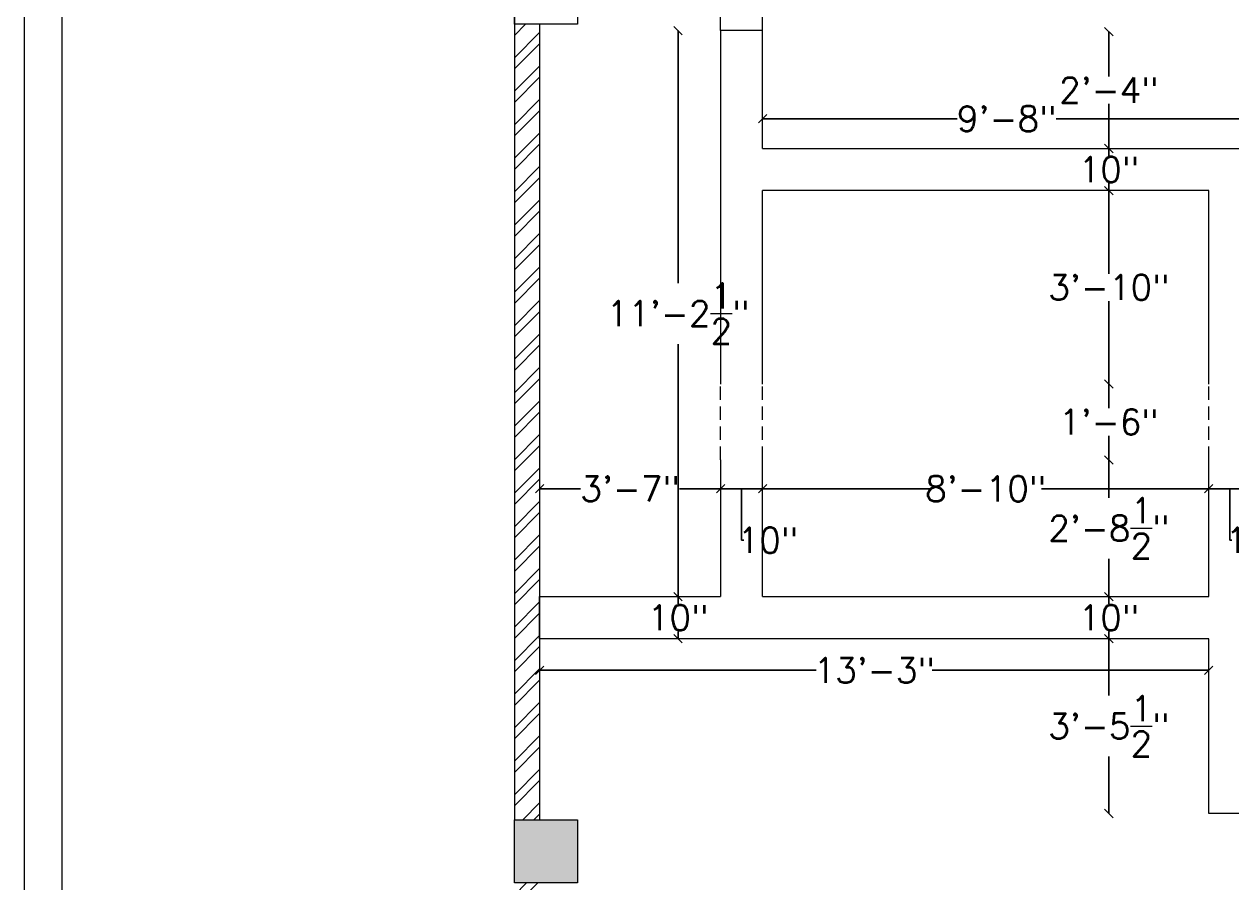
# Model space of a CAD drawing. Header units: inches. Extents: x 111501 to 134888, y 46021 to 52102.
# Drawn here: x 117990.5 to 118277.5, y 47961.3 to 48165.2 of the extents above; entities that cross this region are included whole.
import ezdxf

# ---------------------------------------------------------------- set-up
doc = ezdxf.new("R2010")
doc.units = ezdxf.units.IN
doc.header["$MEASUREMENT"] = 0
doc.linetypes.add('HIDDEN2', pattern=[4.7625, 3.175, -1.5875])
for name, color, linetype, lineweight in [('column', 252, 'Continuous', 9), ('dimension', 250, 'Continuous', 0), ('SHEET', 7, 'Continuous', 30), ('wall', 7, 'Continuous', 9)]:
    doc.layers.add(name, color=color, linetype=linetype, lineweight=lineweight)
doc.layers.add('false ceiling', color=5, linetype='Continuous')
doc.styles.get("Standard").update_dxf_attribs({"font": 'txt.shx', "height": 6})
doc.dimstyles.new('Standard$0', dxfattribs={"dimtxt": 4, "dimasz": 2, "dimexe": 0.125, "dimexo": 0.125, "dimgap": 0.25, "dimtad": 0, "dimtih": 1, "dimtoh": 1, "dimdec": 1, "dimlfac": -1, "dimzin": 0, "dimdsep": 46, "dimlunit": 4, "dimtxsty": 'Standard', "dimblk": 'OBLIQUE', "dimblk1": 'DOTSMALL', "dimblk2": 'DOTSMALL', "dimcen": 0, "dimse1": 1, "dimse2": 1, "dimadec": 0, "dimazin": 0, "dimtfac": 1, "dimtdec": 1, "dimtofl": 0, "dimtmove": 0, "dimatfit": 3, "dimfxl": 1, "dimtolj": 1, "dimtzin": 0, "dimarcsym": 0})

# ---------------------------------------------------------------- blocks, each defined once
blk = doc.blocks.new('_Oblique')
at = {"color": 0, "linetype": 'ByBlock', "lineweight": -2}
blk.add_line((-0.5, -0.5), (0.5, 0.5), dxfattribs=at)
blk = doc.blocks.new('*D673')
at = {"layer": 'Defpoints', "color": 0, "transparency": 16777216}
for p in [(118260.84, 48163.42), (118248.29, 48135.66), (118260.84, 48135.66)]:
    blk.add_point(p, dxfattribs=at)
at = {"layer": 'dimension', "color": 0, "lineweight": -2, "transparency": 16777216}
for p, q in [((118248.29, 48163.42), (118248.29, 48152.79)), ((118248.29, 48135.66), (118248.29, 48146.29))]:
    blk.add_line(p, q, dxfattribs=at)
at = {"layer": 'dimension', "color": 0, "lineweight": -2, "transparency": 16777216, "xscale": 2, "yscale": 2, "zscale": 2}
for p, rotation in [((118248.29, 48163.42), 90), ((118248.29, 48135.66), 270)]:
    blk.add_blockref('_Oblique', p, dxfattribs=dict(at, rotation=rotation))
at = {"layer": 'dimension', "color": 0, "lineweight": 5, "transparency": 16777216, "insert": (118248.29, 48149.54), "char_height": 6, "attachment_point": 5}
blk.add_mtext('\\A1;2\'-4"', dxfattribs=at)
blk = doc.blocks.new('_DOTSMALL')
at = {"color": 0, "linetype": 'ByBlock', "lineweight": -2, "const_width": 0.5}
blk.add_lwpolyline([(-0.0625, 0, 1), (0.0625, 0, 1)], format="xyb", close=True, dxfattribs=at)
blk = doc.blocks.new('*D674')
at = {"layer": 'Defpoints', "color": 0, "lineweight": 5, "transparency": 16777216}
for p in [(118260.84, 48135.66), (118248.29, 48125.66), (118265.2, 48125.66)]:
    blk.add_point(p, dxfattribs=at)
at = {"layer": 'dimension', "color": 0, "lineweight": -2, "transparency": 16777216}
for p, q in [((118248.29, 48135.66), (118248.29, 48133.91)), ((118248.29, 48125.66), (118248.29, 48127.41))]:
    blk.add_line(p, q, dxfattribs=at)
at = {"layer": 'dimension', "color": 0, "lineweight": -2, "transparency": 16777216, "xscale": 2, "yscale": 2, "zscale": 2}
for p, rotation in [((118248.29, 48135.66), 90), ((118248.29, 48125.66), 270)]:
    blk.add_blockref('_Oblique', p, dxfattribs=dict(at, rotation=rotation))
at = {"layer": 'dimension', "color": 0, "lineweight": 5, "transparency": 16777216, "insert": (118248.29, 48130.66), "char_height": 6, "attachment_point": 5}
blk.add_mtext('\\A1;10"', dxfattribs=at)
blk = doc.blocks.new('*D675')
at = {"layer": 'Defpoints', "color": 0, "lineweight": 5, "transparency": 16777216}
for p in [(118254.75, 48061.7), (118248.29, 48029.23), (118256.75, 48029.23)]:
    blk.add_point(p, dxfattribs=at)
at = {"layer": 'dimension', "color": 0, "lineweight": -2, "transparency": 16777216}
for p, q in [((118248.29, 48061.7), (118248.29, 48052.71)), ((118248.29, 48029.23), (118248.29, 48038.21))]:
    blk.add_line(p, q, dxfattribs=at)
at = {"layer": 'dimension', "color": 0, "lineweight": -2, "transparency": 16777216, "xscale": 2, "yscale": 2, "zscale": 2}
for p, rotation in [((118248.29, 48061.7), 90), ((118248.29, 48029.23), 270)]:
    blk.add_blockref('_Oblique', p, dxfattribs=dict(at, rotation=rotation))
at = {"layer": 'dimension', "color": 0, "lineweight": 5, "transparency": 16777216, "insert": (118248.29, 48045.46), "char_height": 6, "attachment_point": 5}
blk.add_mtext('\\A1;2\'-8{\\H1.000000x;\\S1/2;}"', dxfattribs=at)
blk = doc.blocks.new('*D676')
at = {"layer": 'Defpoints', "color": 0, "lineweight": 5, "transparency": 16777216}
for p in [(118256.75, 48029.23), (118248.29, 48019.23), (118256.48, 48019.23)]:
    blk.add_point(p, dxfattribs=at)
at = {"layer": 'dimension', "color": 0, "lineweight": -2, "transparency": 16777216}
for p, q in [((118248.29, 48029.23), (118248.29, 48027.48)), ((118248.29, 48019.23), (118248.29, 48020.98))]:
    blk.add_line(p, q, dxfattribs=at)
at = {"layer": 'dimension', "color": 0, "lineweight": -2, "transparency": 16777216, "xscale": 2, "yscale": 2, "zscale": 2}
for p, rotation in [((118248.29, 48029.23), 90), ((118248.29, 48019.23), 270)]:
    blk.add_blockref('_Oblique', p, dxfattribs=dict(at, rotation=rotation))
at = {"layer": 'dimension', "color": 0, "lineweight": 5, "transparency": 16777216, "insert": (118248.29, 48024.23), "char_height": 6, "attachment_point": 5}
blk.add_mtext('\\A1;10"', dxfattribs=at)
blk = doc.blocks.new('*D677')
at = {"layer": 'Defpoints', "color": 0, "lineweight": 5, "transparency": 16777216}
for p in [(118256.48, 48019.23), (118248.29, 47977.73), (118258.93, 47977.73)]:
    blk.add_point(p, dxfattribs=at)
at = {"layer": 'dimension', "color": 0, "lineweight": -2, "transparency": 16777216}
for p, q in [((118248.29, 48019.23), (118248.29, 48005.73)), ((118248.29, 47977.73), (118248.29, 47991.23))]:
    blk.add_line(p, q, dxfattribs=at)
at = {"layer": 'dimension', "color": 0, "lineweight": -2, "transparency": 16777216, "xscale": 2, "yscale": 2, "zscale": 2}
for p, rotation in [((118248.29, 48019.23), 90), ((118248.29, 47977.73), 270)]:
    blk.add_blockref('_Oblique', p, dxfattribs=dict(at, rotation=rotation))
at = {"layer": 'dimension', "color": 0, "lineweight": 5, "transparency": 16777216, "insert": (118248.29, 47998.48), "char_height": 6, "attachment_point": 5}
blk.add_mtext('\\A1;3\'-5{\\H1.000000x;\\S1/2;}"', dxfattribs=at)
blk = doc.blocks.new('*D678')
at = {"layer": 'Defpoints', "color": 0, "transparency": 16777216}
for p in [(118113.01, 48057.61), (118156.01, 48057.61), (118156.01, 48054.86)]:
    blk.add_point(p, dxfattribs=at)
at = {"layer": 'dimension', "color": 0, "lineweight": -2, "transparency": 16777216}
for p, q in [((118113.01, 48054.86), (118122.76, 48054.86)), ((118156.01, 48054.86), (118146.26, 48054.86))]:
    blk.add_line(p, q, dxfattribs=at)
at = {"layer": 'dimension', "color": 0, "lineweight": -2, "transparency": 16777216, "xscale": 2, "yscale": 2, "zscale": 2, "rotation": 180}
blk.add_blockref('_Oblique', (118113.01, 48054.86), dxfattribs=at)
at = {"layer": 'dimension', "color": 0, "lineweight": -2, "transparency": 16777216, "xscale": 2, "yscale": 2, "zscale": 2}
blk.add_blockref('_Oblique', (118156.01, 48054.86), dxfattribs=at)
at = {"layer": 'dimension', "color": 0, "lineweight": 5, "transparency": 16777216, "insert": (118134.51, 48054.86), "char_height": 6, "attachment_point": 5}
blk.add_mtext('\\A1;3\'-7"', dxfattribs=at)
blk = doc.blocks.new('*D679')
at = {"layer": 'Defpoints', "color": 0, "lineweight": 5, "transparency": 16777216}
for p in [(118166.01, 48084.06), (118156.01, 48057.61), (118166.01, 48054.86)]:
    blk.add_point(p, dxfattribs=at)
at = {"layer": 'dimension', "color": 0, "lineweight": -2, "transparency": 16777216}
for p, q in [((118156.01, 48054.86), (118166.01, 48054.86)), ((118161.01, 48054.86), (118161.01, 48042.61)), ((118161.01, 48042.61), (118161.51, 48042.61))]:
    blk.add_line(p, q, dxfattribs=at)
at = {"layer": 'dimension', "color": 0, "lineweight": -2, "transparency": 16777216, "xscale": 2, "yscale": 2, "zscale": 2, "rotation": 180}
blk.add_blockref('_Oblique', (118156.01, 48054.86), dxfattribs=at)
at = {"layer": 'dimension', "color": 0, "lineweight": -2, "transparency": 16777216, "xscale": 2, "yscale": 2, "zscale": 2}
blk.add_blockref('_Oblique', (118166.01, 48054.86), dxfattribs=at)
at = {"layer": 'dimension', "color": 0, "lineweight": 5, "transparency": 16777216, "insert": (118167.26, 48042.61), "char_height": 6, "attachment_point": 5}
blk.add_mtext('\\A1;10"', dxfattribs=at)
blk = doc.blocks.new('*D680')
at = {"layer": 'Defpoints', "color": 0, "lineweight": 5, "transparency": 16777216}
for p in [(118166.01, 48084.06), (118272.01, 48080.52), (118272.01, 48054.86)]:
    blk.add_point(p, dxfattribs=at)
at = {"layer": 'dimension', "color": 0, "lineweight": -2, "transparency": 16777216}
for p, q in [((118166.01, 48054.86), (118205.76, 48054.86)), ((118272.01, 48054.86), (118232.26, 48054.86))]:
    blk.add_line(p, q, dxfattribs=at)
at = {"layer": 'dimension', "color": 0, "lineweight": -2, "transparency": 16777216, "xscale": 2, "yscale": 2, "zscale": 2, "rotation": 180}
blk.add_blockref('_Oblique', (118166.01, 48054.86), dxfattribs=at)
at = {"layer": 'dimension', "color": 0, "lineweight": -2, "transparency": 16777216, "xscale": 2, "yscale": 2, "zscale": 2}
blk.add_blockref('_Oblique', (118272.01, 48054.86), dxfattribs=at)
at = {"layer": 'dimension', "color": 0, "lineweight": 5, "transparency": 16777216, "insert": (118219.01, 48054.86), "char_height": 6, "attachment_point": 5}
blk.add_mtext('\\A1;8\'-10"', dxfattribs=at)
blk = doc.blocks.new('*D681')
at = {"layer": 'Defpoints', "color": 0, "lineweight": 5, "transparency": 16777216}
for p in [(118282.01, 48082.15), (118272.01, 48080.52), (118282.01, 48054.86)]:
    blk.add_point(p, dxfattribs=at)
at = {"layer": 'dimension', "color": 0, "lineweight": -2, "transparency": 16777216}
for p, q in [((118272.01, 48054.86), (118282.01, 48054.86)), ((118277.01, 48054.86), (118277.01, 48042.61)), ((118277.01, 48042.61), (118277.51, 48042.61))]:
    blk.add_line(p, q, dxfattribs=at)
at = {"layer": 'dimension', "color": 0, "lineweight": -2, "transparency": 16777216, "xscale": 2, "yscale": 2, "zscale": 2, "rotation": 180}
blk.add_blockref('_Oblique', (118272.01, 48054.86), dxfattribs=at)
at = {"layer": 'dimension', "color": 0, "lineweight": -2, "transparency": 16777216, "xscale": 2, "yscale": 2, "zscale": 2}
blk.add_blockref('_Oblique', (118282.01, 48054.86), dxfattribs=at)
at = {"layer": 'dimension', "color": 0, "lineweight": 5, "transparency": 16777216, "insert": (118283.26, 48042.61), "char_height": 6, "attachment_point": 5}
blk.add_mtext('\\A1;10"', dxfattribs=at)
blk = doc.blocks.new('*D682')
at = {"layer": 'Defpoints', "color": 0, "transparency": 16777216}
for p in [(118150.28, 48163.66), (118145.91, 48029.23), (118153.77, 48029.23)]:
    blk.add_point(p, dxfattribs=at)
at = {"layer": 'dimension', "color": 0, "lineweight": -2, "transparency": 16777216}
for p, q in [((118145.91, 48163.66), (118145.91, 48103.7)), ((118145.91, 48029.23), (118145.91, 48089.2))]:
    blk.add_line(p, q, dxfattribs=at)
at = {"layer": 'dimension', "color": 0, "lineweight": -2, "transparency": 16777216, "xscale": 2, "yscale": 2, "zscale": 2}
for p, rotation in [((118145.91, 48163.66), 90), ((118145.91, 48029.23), 270)]:
    blk.add_blockref('_Oblique', p, dxfattribs=dict(at, rotation=rotation))
at = {"layer": 'dimension', "color": 0, "lineweight": 5, "transparency": 16777216, "insert": (118145.91, 48096.45), "char_height": 6, "attachment_point": 5}
blk.add_mtext('\\A1;11\'-2{\\H1.000000x;\\S1/2;}"', dxfattribs=at)
blk = doc.blocks.new('*D683')
at = {"layer": 'Defpoints', "color": 0, "transparency": 16777216}
for p in [(118153.77, 48029.23), (118145.91, 48019.23), (118151.42, 48019.23)]:
    blk.add_point(p, dxfattribs=at)
at = {"layer": 'dimension', "color": 0, "lineweight": -2, "transparency": 16777216}
for p, q in [((118145.91, 48029.23), (118145.91, 48027.48)), ((118145.91, 48019.23), (118145.91, 48020.98))]:
    blk.add_line(p, q, dxfattribs=at)
at = {"layer": 'dimension', "color": 0, "lineweight": -2, "transparency": 16777216, "xscale": 2, "yscale": 2, "zscale": 2}
for p, rotation in [((118145.91, 48029.23), 90), ((118145.91, 48019.23), 270)]:
    blk.add_blockref('_Oblique', p, dxfattribs=dict(at, rotation=rotation))
at = {"layer": 'dimension', "color": 0, "lineweight": 5, "transparency": 16777216, "insert": (118145.91, 48024.23), "char_height": 6, "attachment_point": 5}
blk.add_mtext('\\A1;10"', dxfattribs=at)
blk = doc.blocks.new('*D684')
at = {"layer": 'Defpoints', "color": 0, "transparency": 16777216}
for p in [(118282.01, 48142.72), (118166.01, 48141.9), (118282.01, 48141.9)]:
    blk.add_point(p, dxfattribs=at)
at = {"layer": 'dimension', "color": 0, "lineweight": -2, "transparency": 16777216}
for p, q in [((118166.01, 48142.72), (118212.26, 48142.72)), ((118282.01, 48142.72), (118235.76, 48142.72))]:
    blk.add_line(p, q, dxfattribs=at)
at = {"layer": 'dimension', "color": 0, "lineweight": -2, "transparency": 16777216, "xscale": 2, "yscale": 2, "zscale": 2, "rotation": 180}
blk.add_blockref('_Oblique', (118166.01, 48142.72), dxfattribs=at)
at = {"layer": 'dimension', "color": 0, "lineweight": -2, "transparency": 16777216, "xscale": 2, "yscale": 2, "zscale": 2}
blk.add_blockref('_Oblique', (118282.01, 48142.72), dxfattribs=at)
at = {"layer": 'dimension', "color": 0, "lineweight": 5, "transparency": 16777216, "insert": (118224.01, 48142.72), "char_height": 6, "attachment_point": 5}
blk.add_mtext('\\A1;9\'-8"', dxfattribs=at)
blk = doc.blocks.new('*D699')
at = {"layer": 'Defpoints', "color": 0, "transparency": 16777216}
for p in [(118113.01, 48012.11), (118272.01, 48012.11), (118272.01, 48011.73)]:
    blk.add_point(p, dxfattribs=at)
at = {"layer": 'dimension', "color": 0, "lineweight": -2, "transparency": 16777216}
for p, q in [((118113.01, 48011.73), (118178.76, 48011.73)), ((118272.01, 48011.73), (118206.26, 48011.73))]:
    blk.add_line(p, q, dxfattribs=at)
at = {"layer": 'dimension', "color": 0, "lineweight": -2, "transparency": 16777216, "xscale": 2, "yscale": 2, "zscale": 2, "rotation": 180}
blk.add_blockref('_Oblique', (118113.01, 48011.73), dxfattribs=at)
at = {"layer": 'dimension', "color": 0, "lineweight": -2, "transparency": 16777216, "xscale": 2, "yscale": 2, "zscale": 2}
blk.add_blockref('_Oblique', (118272.01, 48011.73), dxfattribs=at)
at = {"layer": 'dimension', "color": 0, "lineweight": 5, "transparency": 16777216, "insert": (118192.51, 48011.73), "char_height": 6, "attachment_point": 5}
blk.add_mtext('\\A1;13\'-3"', dxfattribs=at)
blk = doc.blocks.new('*D1121')
at = {"layer": 'Defpoints', "color": 0, "lineweight": 5, "transparency": 16777216}
for p in [(118248.29, 48079.7), (118250.96, 48079.7), (118254.75, 48061.7)]:
    blk.add_point(p, dxfattribs=at)
at = {"layer": 'dimension', "color": 0, "lineweight": -2, "transparency": 16777216}
for p, q in [((118248.29, 48079.7), (118248.29, 48073.95)), ((118248.29, 48061.7), (118248.29, 48067.45))]:
    blk.add_line(p, q, dxfattribs=at)
at = {"layer": 'dimension', "color": 0, "lineweight": -2, "transparency": 16777216, "xscale": 2, "yscale": 2, "zscale": 2}
for p, rotation in [((118248.29, 48079.7), 90), ((118248.29, 48061.7), 270)]:
    blk.add_blockref('_Oblique', p, dxfattribs=dict(at, rotation=rotation))
at = {"layer": 'dimension', "color": 0, "lineweight": 5, "transparency": 16777216, "insert": (118248.29, 48070.7), "char_height": 6, "attachment_point": 5}
blk.add_mtext('\\A1;1\'-6"', dxfattribs=at)
blk = doc.blocks.new('*D1122')
at = {"layer": 'Defpoints', "color": 0, "lineweight": 5, "transparency": 16777216}
for p in [(118248.29, 48125.66), (118265.2, 48125.66), (118250.96, 48079.7)]:
    blk.add_point(p, dxfattribs=at)
at = {"layer": 'dimension', "color": 0, "lineweight": -2, "transparency": 16777216}
for p, q in [((118248.29, 48125.66), (118248.29, 48105.93)), ((118248.29, 48079.7), (118248.29, 48099.43))]:
    blk.add_line(p, q, dxfattribs=at)
at = {"layer": 'dimension', "color": 0, "lineweight": -2, "transparency": 16777216, "xscale": 2, "yscale": 2, "zscale": 2}
for p, rotation in [((118248.29, 48125.66), 90), ((118248.29, 48079.7), 270)]:
    blk.add_blockref('_Oblique', p, dxfattribs=dict(at, rotation=rotation))
at = {"layer": 'dimension', "color": 0, "lineweight": 5, "transparency": 16777216, "insert": (118248.29, 48102.68), "char_height": 6, "attachment_point": 5}
blk.add_mtext('\\A1;3\'-10"', dxfattribs=at)

msp = doc.modelspace()

# ---------------------------------------------------------------- hatches: boundary and pattern name
at = {"layer": 'column'}
h = msp.add_hatch(color=256, dxfattribs=at)
h.paths.add_polyline_path([(118107.01, 47972.28), (118107.01, 47961.28), (118118.01, 47961.28), (118118.01, 47972.28)])
h.paths.add_polyline_path([(118118.01, 47972.28), (118118.01, 47976.28), (118107.01, 47976.28), (118107.01, 47972.28)])
h.paths.add_polyline_path([(118118.01, 47961.28), (118122.01, 47961.28), (118122.01, 47972.28), (118118.01, 47972.28)])
h.paths.add_polyline_path([(118122.01, 47976.28), (118118.01, 47976.28), (118118.01, 47972.28), (118122.01, 47972.28)])
at = {"layer": 'wall', "lineweight": 5}
h = msp.add_hatch(dxfattribs=at)
h.set_pattern_fill('ANSI32', color=256, scale=15, style=0)
h.set_pattern_definition([(45, (19179.7154, 650.7016), (-3.97747564, 3.97747564), []), (45, (19182.367, 650.7016), (-3.97747564, 3.97747564), [])])
h.paths.add_polyline_path([(118073.01, 47845.23), (118073.01, 47851.23), (118107.01, 47851.23), (118107.01, 47961.23), (118113.01, 47961.23), (118113.01, 47952.75), (118113.01, 47934.69), (118113.01, 47925.74), (118113.01, 47907.69), (118113.01, 47899.22), (118113.01, 47881.17), (118113.01, 47870.27), (118113.01, 47852.22), (118113.01, 47845.23)])
h.paths.add_polyline_path([(118107.01, 47976.23), (118113.01, 47976.23), (118113.01, 48165.16), (118107.01, 48165.16)])

# ---------------------------------------------------------------- linework, layer by layer
at = {"layer": 'column'}
for points in [[(118107.01, 48180.16), (118122.01, 48180.16), (118122.01, 48165.16), (118107.01, 48165.16)], [(118107.01, 47976.23), (118122.01, 47976.23), (118122.01, 47961.23), (118107.01, 47961.23)]]:
    msp.add_lwpolyline(points, close=True, dxfattribs=at)
at = {"layer": 'false ceiling', "linetype": 'HIDDEN2', "lineweight": 5}
for p, q in [((118156.01, 48163.66), (118156.01, 48181.66)), ((118166.01, 48163.66), (118166.01, 48181.66)), ((118156.01, 48061.7), (118156.01, 48079.7)), ((118166.01, 48061.7), (118166.01, 48079.7)), ((118272.01, 48061.7), (118272.01, 48079.7))]:
    msp.add_line(p, q, dxfattribs=at)
at = {"layer": 'false ceiling', "lineweight": 5}
for points in [[(118166.01, 48135.66), (118166.01, 48163.66), (118156.01, 48163.66), (118156.01, 48079.7)], [(118166.01, 48135.66), (118282.01, 48135.66), (118282.01, 48125.66)], [(118272.01, 48125.66), (118166.01, 48125.66)], [(118166.01, 48079.7), (118166.01, 48125.66)], [(118272.01, 48079.7), (118272.01, 48125.66)], [(118156.01, 48061.7), (118156.01, 48029.23)], [(118166.01, 48029.23), (118166.01, 48061.7)], [(118272.01, 48029.23), (118272.01, 48061.7)], [(118282.01, 48061.7), (118282.01, 47977.73), (118272.01, 47977.73), (118272.01, 48019.23)], [(118272.01, 48019.23), (118113.01, 48019.23), (118113.01, 48029.23), (118156.01, 48029.23)], [(118166.01, 48029.23), (118272.01, 48029.23)]]:
    msp.add_lwpolyline(points, dxfattribs=at)
at = {"layer": 'SHEET', "color": 0, "lineweight": 5, "ltscale": 25}
for points in [[(117990.52, 46902.66), (119292.45, 46902.66), (119292.45, 48725.76), (117990.52, 48725.76)], [(117999.45, 46911.58), (119283.53, 46911.58), (119283.53, 48716.84), (117999.45, 48716.84)]]:
    msp.add_lwpolyline(points, close=True, dxfattribs=at)
at = {"layer": 'wall'}
for p, q in [((118107.01, 48369.09), (118107.01, 47976.23)), ((118113.01, 48165.16), (118113.01, 47976.23))]:
    msp.add_line(p, q, dxfattribs=at)

# ---------------------------------------------------------------- dimensions: what is measured, and where the dimension line sits
at = {"layer": 'dimension', "lineweight": 5}
for base, p1, p2, picture, middle in [((118145.91, 48029.23), (118150.28, 48163.66), (118153.77, 48029.23), '*D682', (118145.91, 48096.45)), ((118248.29, 48135.66), (118260.84, 48163.42), (118260.84, 48135.66), '*D673', (118248.29, 48149.54)), ((118145.91, 48019.23), (118153.77, 48029.23), (118151.42, 48019.23), '*D683', (118145.91, 48024.23))]:
    dim = msp.add_linear_dim(base=base, p1=p1, p2=p2, angle=90, dimstyle='Standard$0', dxfattribs=at)
    dim.commit()
    dim.dimension.update_dxf_attribs({"geometry": picture, "text_midpoint": middle})
for base, p1, p2, picture, middle in [((118282.01, 48142.72), (118166.01, 48141.9), (118282.01, 48141.9), '*D684', (118224.01, 48142.72)), ((118156.01, 48054.86), (118113.01, 48057.61), (118156.01, 48057.61), '*D678', (118134.51, 48054.86)), ((118272.01, 48011.73), (118113.01, 48012.11), (118272.01, 48012.11), '*D699', (118192.51, 48011.73))]:
    dim = msp.add_linear_dim(base=base, p1=p1, p2=p2, dimstyle='Standard$0', dxfattribs=at)
    dim.commit()
    dim.dimension.update_dxf_attribs({"geometry": picture, "text_midpoint": middle})
for base, p1, p2, picture, middle in [((118248.29, 48125.66), (118260.84, 48135.66), (118265.2, 48125.66), '*D674', (118248.29, 48130.66)), ((118248.29, 48125.66), (118250.96, 48079.7), (118265.2, 48125.66), '*D1122', (118248.29, 48102.68)), ((118248.29, 48079.7), (118254.75, 48061.7), (118250.96, 48079.7), '*D1121', (118248.29, 48070.7)), ((118248.29, 48029.23), (118254.75, 48061.7), (118256.75, 48029.23), '*D675', (118248.29, 48045.46)), ((118248.29, 48019.23), (118256.75, 48029.23), (118256.48, 48019.23), '*D676', (118248.29, 48024.23)), ((118248.29, 47977.73), (118256.48, 48019.23), (118258.93, 47977.73), '*D677', (118248.29, 47998.48))]:
    dim = msp.add_linear_dim(base=base, p1=p1, p2=p2, angle=90, dimstyle='Standard$0', override={"dimtmove": 1}, dxfattribs=at)
    dim.commit()
    dim.dimension.update_dxf_attribs({"geometry": picture, "text_midpoint": middle})
for base, p1, p2, picture, middle in [((118166.01, 48054.86), (118156.01, 48057.61), (118166.01, 48084.06), '*D679', (118161.76, 48042.61)), ((118272.01, 48054.86), (118166.01, 48084.06), (118272.01, 48080.52), '*D680', (118219.01, 48054.86)), ((118282.01, 48054.86), (118272.01, 48080.52), (118282.01, 48082.15), '*D681', (118277.76, 48042.61))]:
    dim = msp.add_linear_dim(base=base, p1=p1, p2=p2, dimstyle='Standard$0', override={"dimtmove": 1}, dxfattribs=at)
    dim.commit()
    dim.dimension.update_dxf_attribs({"geometry": picture, "text_midpoint": middle})

doc.saveas('drawing.dxf')
